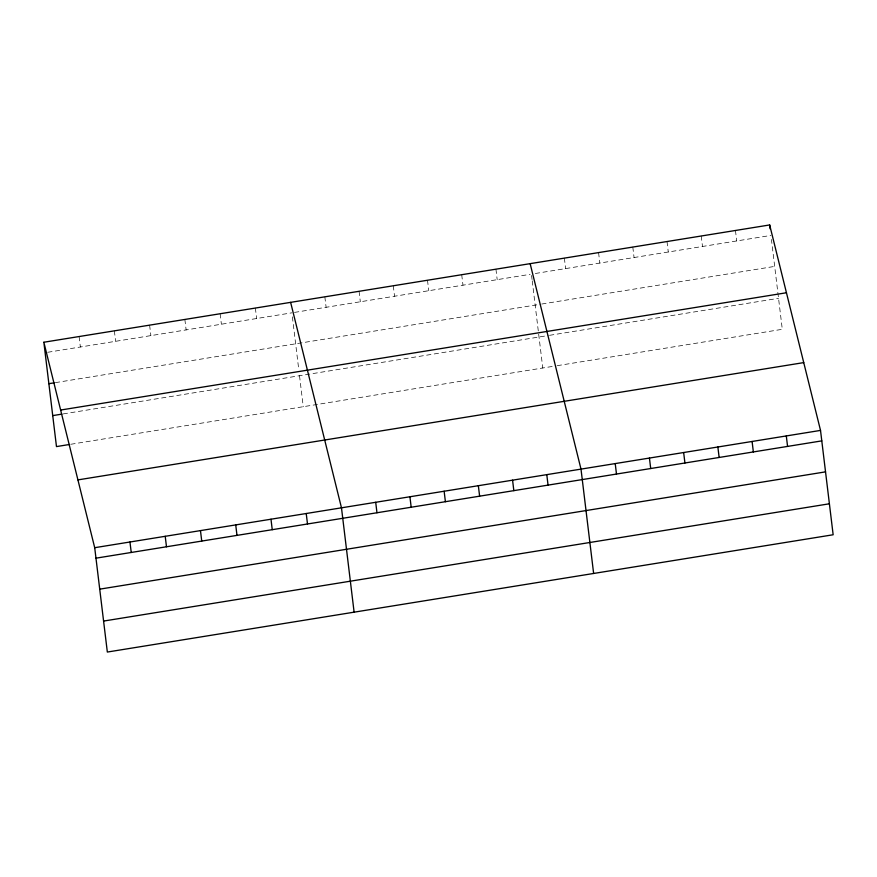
<?xml version="1.0" encoding="UTF-8"?>
<svg xmlns="http://www.w3.org/2000/svg" width="877" height="877" viewBox="0 0 877 877"><rect width="100%" height="100%" fill="white"/><g stroke="black" fill="none" stroke-linecap="round" stroke-linejoin="round"><path stroke-width="0.66" stroke-dasharray="4.38 3.29" d="M47.731 352.28L291.898 312.826M294.529 312.398L530.092 274.337M535.365 273.481L770.927 235.42M55.394 382.635L540.429 304.253M541.745 304.034L774.676 266.4M63.177 413.922L548.235 335.529M549.55 335.321L778.546 298.312M70.84 444.266L555.93 365.873M557.246 365.665L782.295 329.303L771.42 239.454M735.452 230.476L736.713 240.945M701.227 236.001L702.499 246.47M667.013 241.537L668.285 252.006M632.799 247.062L634.06 257.531M598.574 252.598L599.846 263.067M564.36 258.123L565.632 268.592M531.572 275.466L532.065 279.511M532.229 280.859L542.775 368M495.933 269.184L497.193 279.653M461.708 274.709L462.979 285.178M427.494 280.245L428.765 290.715M393.28 285.77L394.54 296.24M359.066 291.296L360.326 301.765M324.841 296.832L326.112 307.301M292.381 316.871L298.706 369.074M299.506 375.729L303.256 406.709M255.371 308.057L256.643 318.526M220.116 313.747L221.388 324.216M184.861 319.447L186.132 329.916M149.616 325.148L150.877 335.617M114.361 330.848L115.621 341.317M79.105 336.538L80.366 347.007"/><path stroke-width="1.32" d="M43.85 342.238L769.666 224.95L820.521 430.41L833.15 534.762L107.334 652.049L94.705 547.697L43.85 342.238L56.479 446.59L69.535 444.475M48.871 383.688L54.089 382.843M60.634 410.041L786.45 292.754M52.73 415.61L61.872 414.13M77.921 479.894L803.738 362.607M94.705 547.697L820.521 430.41M95.977 558.167L821.793 440.879M99.726 589.158L825.542 471.859M103.585 621.069L829.401 503.782M530.146 263.648L581.002 469.118L593.63 573.47M290.627 302.357L341.482 507.827L354.111 612.179M769.666 224.95L770.138 228.875M786.307 435.946L787.568 446.415M752.093 441.471L753.354 451.94M717.868 446.996L719.14 457.465M683.654 452.532L684.926 463.001M649.44 458.057L650.701 468.526M615.216 463.582L616.487 474.062M546.788 474.643L548.048 485.113M512.574 480.179L513.834 490.649M478.349 485.705L479.62 496.174M444.135 491.23L445.406 501.71M409.921 496.766L411.181 507.235M375.707 502.291L376.967 512.76M306.226 513.516L307.498 523.986M270.982 519.217L272.243 529.686M235.727 524.917L236.987 535.387M200.471 530.607L201.732 541.076M165.216 536.307L166.487 546.777M129.96 542.008L131.232 552.477"/></g></svg>
